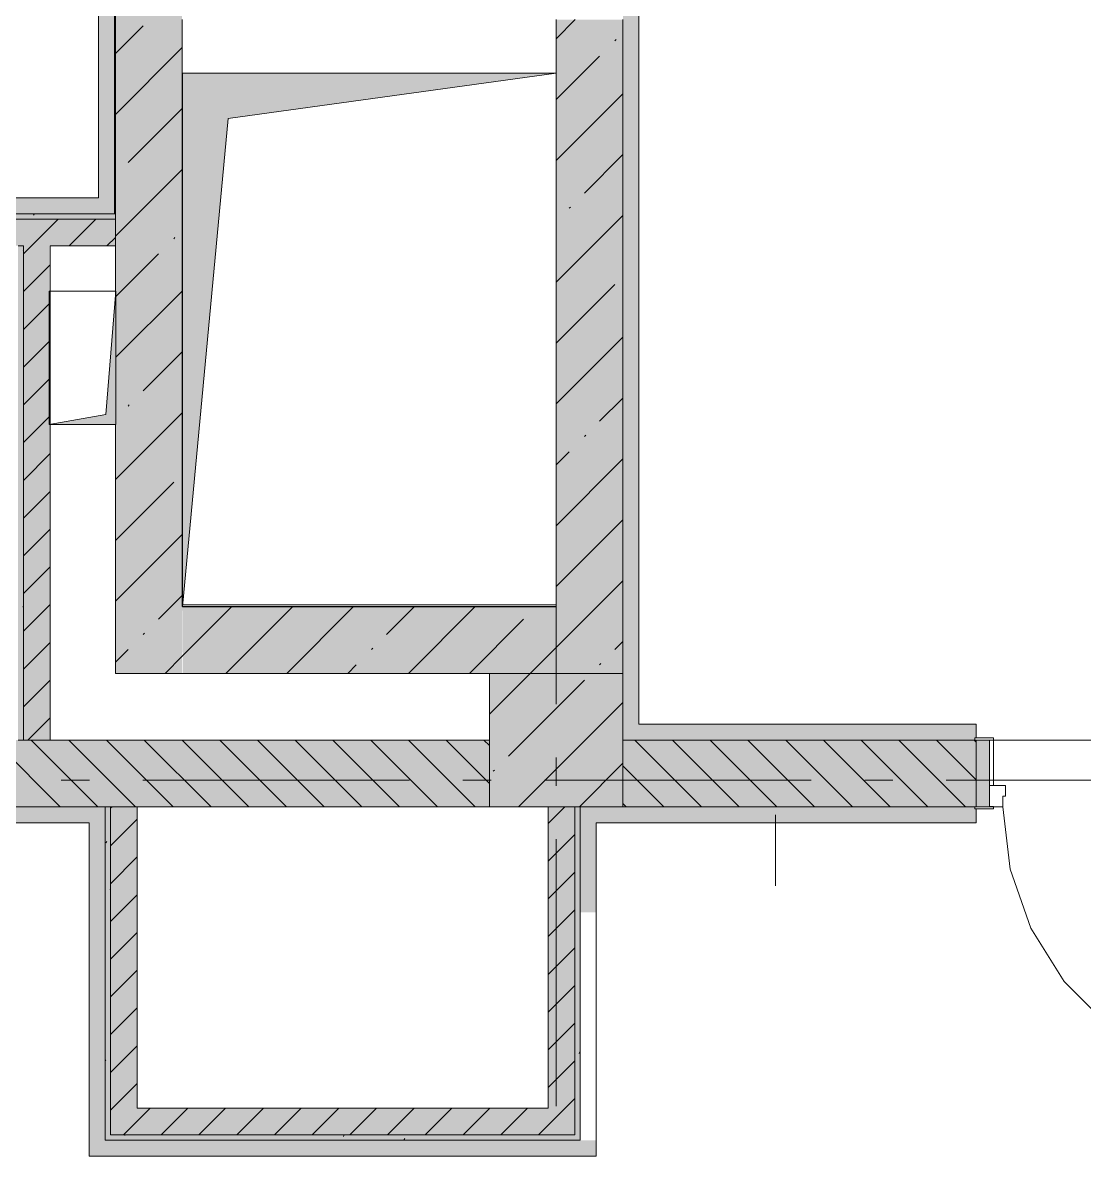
# Model space of a CAD drawing. Header units: millimetres. Extents: x -537608 to 253996, y -217170 to 186033.
# Drawn here: x -284761 to -280781, y -511 to 3738 of the extents above; entities that cross this region are included whole.
import ezdxf

# ---------------------------------------------------------------- set-up
doc = ezdxf.new("R2010")
doc.units = ezdxf.units.MM
doc.layers.add('2) окраска коммуникации', color=152, linetype='Continuous', lineweight=30)
doc.layers.add('PDF _Геометрия', color=7, linetype='Continuous')
doc.layers.add('PDF _Сплошная заливка', color=7, linetype='Continuous', true_color=0xffffff)

msp = doc.modelspace()

# ---------------------------------------------------------------- hatches: boundary and pattern name
at = {"layer": '2) окраска коммуникации'}
h = msp.add_hatch(dxfattribs=at)
h.set_pattern_fill('ANSI31', color=5, scale=222)
h.set_pattern_definition([(45, (-305519.1, -20669.7), (-498.404, 498.404), [])])
edge = h.paths.add_edge_path()
edge.add_spline(control_points=[(-290778.1295, 11066.7373), (-290387.3432, 10570.6496), (-289743.0728, 11066.7373), (-288919.2533, 10560.095), (-288105.994, 11182.8428), (-286954.7585, 10760.6403), (-286007.4205, 10940.029), (-285042.7478, 10616.4758), (-284130.9316, 11012.6635), (-281975.2536, 10728.4524), (-280376.2745, 10966.1654), (-279268.5104, 11271.0495), (-278118.4513, 10949.6411), (-276985.3065, 10882.0339), (-275953.6379, 10645.4087), (-275395.5218, 9715.8097), (-275395.5218, 8271.0495), (-275157.9741, 7191.9904), (-275614.614, 6955.3652), (-274802.8089, 5738.4356), (-275817.5649, 5129.9708), (-275327.2936, 3468.321), (-275716.2842, 2758.4446), (-275293.4682, 2171.0495), (-273991.1979, 1727.4348), (-273974.2852, 2606.3284), (-273078.3544, 3011.9716), (-273078.3544, 4702.1524), (-273720.5962, 5040.1884), (-273078.3544, 5733.1622), (-273720.5962, 6578.2529), (-273078.3544, 7271.2267), (-273805.1597, 8271.0495), (-273078.3544, 9012.1129), (-274291.2526, 9488.1178), (-274291.2526, 9164.2291), (-275005.9538, 9367.0507), (-275005.9538, 9971.0495), (-275073.6046, 10786.8019), (-275073.6046, 11271.0495), (-274668.0133, 12503.4462), (-274837.1388, 13297.8308), (-275344.5167, 13652.7686), (-276004.109, 13838.6884), (-276985.0411, 13838.6884), (-277813.7588, 13821.7866), (-278642.4766, 14041.51), (-279014.5545, 14768.2882), (-278845.4274, 16002.1196), (-278185.8367, 17021.0495), (-276443.2448, 17292.7757), (-275935.8653, 18408.2946), (-275682.1763, 19337.8936), (-275310.1, 19659.0285), (-275479.2255, 20622.4311), (-274684.3331, 20656.2347), (-273872.5265, 20842.1545), (-273940.1773, 22126.6913), (-274481.0718, 22725.7503), (-273331.0143, 24399.0292), (-274379.5972, 25075.1012), (-273331.0143, 26038.5045), (-274075.1701, 26985.0053), (-273078.3544, 28523.0692), (-273078.3544, 28523.0692), (-273345.9962, 29714.5377), (-274039.4124, 30880.7626), (-275206.3826, 30238.4942), (-276187.3147, 30745.5482), (-277354.2849, 30153.9852), (-279011.7204, 30982.1734), (-280026.4779, 30677.941), (-281278.0101, 29934.2611), (-280499.3584, 28301.0495), (-281142.0364, 27038.3862), (-279890.5042, 25838.3584), (-281260.4253, 24180.0495), (-280059.6297, 22745.3283), (-281159.2859, 21829.0495), (-280076.8792, 20222.5318), (-281092.8162, 18916.6266), (-280737.6526, 18003.9293), (-280923.6908, 17429.2674), (-281752.4085, 17141.9368), (-283156.155, 17665.8933), (-283714.2711, 17125.035), (-284813.5921, 17750.4023), (-285185.6684, 17108.1332), (-286132.7751, 17801.1077), (-287328.3544, 16388.2505), (-285898.1717, 14701.7611), (-286388.6369, 13644.8407), (-285779.7843, 13214.0495), (-286591.5893, 12701.0495), (-286591.5893, 11811.5525), (-287690.9088, 11727.0435), (-288012.2486, 12132.6867), (-288722.5774, 11760.8471), (-289229.9569, 12453.8216), (-289940.2857, 11963.6687), (-290684.4415, 11777.7489), (-290778.1295, 11066.7373)], knot_values=[0, 0, 0, 0, 1, 2, 3, 4, 5, 6, 7, 8, 9, 10, 11, 12, 13, 14, 15, 16, 17, 18, 19, 20, 21, 22, 23, 24, 25, 26, 27, 28, 29, 30, 31, 32, 33, 34, 35, 36, 37, 38, 39, 40, 41, 42, 43, 44, 45, 46, 47, 48, 49, 50, 51, 52, 53, 54, 55, 56, 57, 58, 59, 60, 61, 62, 63, 64, 65, 66, 67, 68, 69, 70, 71, 72, 73, 74, 75, 76, 77, 78, 79, 80, 81, 82, 83, 84, 85, 86, 87, 88, 89, 90, 91, 92, 93, 94, 95, 96, 97, 98, 99, 99, 99, 99], degree=3, periodic=0)
edge = h.paths.add_edge_path(flags=16)
edge.add_arc((-282974.1314, 12518.0171), 1274.5672, 125, 235, ccw=False)
edge.add_arc((-283038.6718, 14513.9725), 1162.0444, 125, 235, ccw=False)
edge.add_arc((-282295.8664, 15202.9232), 1433.6455, 59.4317392, 169.4317391, ccw=False)
edge.add_arc((-282677.7619, 14748.5093), 2021.4887, -53.3391216, 56.6608783, ccw=False)
edge.add_arc((-282413.8331, 12555.5506), 1102.6336, -78.7902966, 31.2097033, ccw=False)
edge.add_arc((-282952.3368, 12001.1084), 919.0678, 215, 325, ccw=False)
edge = h.paths.add_edge_path(flags=16)
edge.add_arc((-277532.2831, 20735.819), 1174.7616, 125, 235, ccw=False)
edge.add_arc((-276960.5272, 23476.9879), 2171.5877, 125, 235, ccw=False)
edge.add_arc((-277291.7326, 26561.6986), 1594.1487, 125, 235, ccw=False)
edge.add_arc((-277094.17, 27873.7201), 1111.9458, 70.3179919, 180.3179918, ccw=False)
edge.add_arc((-276872.3717, 27774.8819), 1155.9508, -27.5911346, 82.4088653, ccw=False)
edge.add_arc((-276749.5729, 25951.7436), 1572.0517, -55, 55, ccw=False)
edge.add_arc((-276903.4785, 23156.4449), 1840.3779, -55, 55, ccw=False)
edge.add_arc((-276968.849, 21036.3715), 1277.4016, -81.3467367, 28.6532632, ccw=False)
edge.add_arc((-277491.3785, 20273.9631), 872.5123, 215, 325, ccw=False)
at = {"layer": 'PDF _Сплошная заливка', "true_color": 0xff7d7d, "transparency": 33554559}
for points in [[(-282511.3541, 1049.3435), (-282451.3534, 1049.3435), (-282451.3534, 4998.9965), (-282511.3541, 4998.9965), (-282511.3541, 1299.3446)], [(-281197.3543, 1049.3435), (-281191.3519, 1049.3435), (-281191.3519, 1057.3438), (-281186.3527, 1057.3438), (-281186.3527, 1109.3442), (-282451.3534, 1109.3442), (-282451.3534, 1049.3435)], [(-282671.353, 403.8279), (-282611.3524, 403.8279), (-282611.3524, 799.3446), (-282671.353, 799.3446)], [(-282873.3109, -510.6572), (-282611.3524, -510.6572), (-282611.3524, -450.6565), (-284451.3533, -450.6565), (-284451.3533, -510.6572)]]:
    msp.add_hatch(color=11, dxfattribs=at).paths.add_polyline_path(points)
at = {"layer": 'PDF _Сплошная заливка', "transparency": 33554559}
for points in [[(-284413.345, 1299.3446), (-284163.344, 1299.3446), (-284163.344, 3998.9965), (-284413.345, 3998.9965), (-284413.345, 1678.1138)], [(-284413.345, 3001.4273), (-284413.345, 3021.4282), (-287413.345, 3021.4282), (-287413.345, 3001.4273), (-284549.2675, 3001.4273)], [(-284778.344, 2901.4268), (-284413.345, 2901.4268), (-284413.345, 3001.4273), (-287433.3438, 3001.4273), (-287433.3438, 2901.4268), (-286225.222, 2901.4268)], [(-284778.344, 1049.3435), (-284758.3431, 1049.3435), (-284758.3431, 2901.4268), (-284778.344, 2901.4268), (-284778.344, 1678.1138)], [(-284758.3431, 1049.3435), (-284658.3448, 1049.3435), (-284661.3547, 2901.4268), (-284758.3431, 2901.4268), (-284758.3431, 1678.1138)], [(-282761.353, 1299.3446), (-282761.353, 1549.3434), (-284163.344, 1549.3434), (-284161.3525, 1299.3446), (-282873.3109, 1299.3446)], [(-282791.3522, -430.6556), (-282791.3522, -330.6573), (-284431.3545, -330.6573), (-284431.3545, -430.6556), (-282873.3109, -430.6556)], [(-282691.354, -450.6565), (-282691.354, -430.6556), (-284451.3533, -430.6556), (-284451.3533, -450.6565), (-282791.3522, -450.6565)]]:
    msp.add_hatch(color=256, dxfattribs=at).paths.add_polyline_path(points)
at = {"layer": 'PDF _Сплошная заливка', "true_color": 0xe2e2e2, "transparency": 33554559}
for points in [[(-284161.3525, 1548.9968), (-283991.3531, 3378.9973), (-282761.353, 3548.9967), (-284161.3525, 3548.9967), (-284161.3525, 1678.1138)], [(-284411.3535, 2231.4274), (-284411.3535, 2731.4274), (-284448.8538, 2268.9276), (-284661.3547, 2231.4274), (-284549.2675, 2231.4274)]]:
    msp.add_hatch(color=254, dxfattribs=at).paths.add_polyline_path(points)
at = {"layer": 'PDF _Сплошная заливка', "true_color": 0x2254ff, "transparency": 33554559}
msp.add_hatch(color=160, dxfattribs=at).paths.add_polyline_path([(-284476.3535, 3021.4282), (-284476.3535, 3081.4267), (-287413.345, 3081.4267), (-287413.345, 3021.4282), (-284549.2675, 3021.4282)])
at = {"layer": 'PDF _Сплошная заливка', "transparency": 33554559}
h = msp.add_hatch(color=256, dxfattribs=at)
h.paths.add_polyline_path([(-277161.3528, 799.3446), (-277161.3528, 1049.3435), (-278473.3524, 1049.3435), (-278473.3524, 799.3446), (-277845.4411, 799.3446)], flags=0)
h.paths.add_polyline_path([(-279931.3525, 799.3446), (-279623.353, 799.3446), (-279623.353, 1049.3435), (-279936.3517, 1049.3435), (-279936.3517, 799.3446)], flags=0)
h.paths.add_polyline_path([(-282511.3541, 799.3446), (-281186.3527, 799.3446), (-281186.3527, 1049.3435), (-282511.3541, 1049.3435), (-282511.3541, 955.5931)], flags=0)
h.paths.add_polyline_path([(-284549.2675, 799.3446), (-283011.354, 799.3446), (-283011.354, 1049.3435), (-285713.3442, 1049.3435), (-285713.3442, 799.3446), (-285708.345, 799.3446)], flags=0)
h.paths.add_polyline_path([(-286863.3448, 799.3446), (-286863.3448, 1049.3435), (-287911.3535, 1049.3435), (-287911.3535, 799.3446), (-286868.3439, 799.3446)], flags=0)
h.paths.add_polyline_path([(-289186.3546, 799.3446), (-288411.3534, 799.3446), (-288411.3534, 1049.3435), (-289186.3546, 1049.3435)], flags=0)
h.paths.add_polyline_path([(-290851.3548, 799.3446), (-290336.3552, 799.3446), (-290336.3552, 1049.3435), (-290911.3555, 1049.3435), (-290911.3555, 799.3446)], flags=0)
at = {"layer": 'PDF _Сплошная заливка', "true_color": 0xff7d7d, "transparency": 33554559}
h = msp.add_hatch(color=11, dxfattribs=at)
h.paths.add_polyline_path([(-284511.354, 739.3439), (-284451.3533, 739.3439), (-284451.3533, 799.3446), (-285708.345, 799.0948), (-285708.345, 791.3442), (-285713.3442, 791.3442), (-285713.3442, 739.3439), (-284549.2675, 739.3439)], flags=0)
h.paths.add_polyline_path([(-286868.3439, 739.3439), (-286863.3448, 739.3439), (-286863.3448, 791.3442), (-286868.3439, 791.3442), (-286868.3439, 799.3446), (-289181.3554, 799.3446), (-289181.3554, 791.3442), (-289186.3546, 791.3442), (-289186.3546, 739.3439), (-287901.1786, 739.3439)], flags=0)
h.paths.add_polyline_path([(-290415.1124, 739.3439), (-290336.3552, 739.3439), (-290336.3552, 791.3442), (-290341.3544, 791.3442), (-290341.3544, 799.3446), (-290851.3548, 799.3446), (-290851.3548, 739.3439)], flags=0)
h = msp.add_hatch(color=11, dxfattribs=at)
h.paths.add_polyline_path([(-278468.3532, 739.3439), (-278263.3511, 739.3439), (-278263.3511, 799.3446), (-278468.3532, 797.915), (-278468.3532, 791.3442), (-278473.3524, 791.3442), (-278473.3524, 739.3439)], flags=0)
h.paths.add_polyline_path([(-279623.353, 739.3439), (-279623.353, 791.3442), (-279628.3521, 791.3442), (-279628.3521, 799.3446), (-279931.3525, 798.3865), (-279931.3525, 791.3442), (-279936.3517, 791.3442), (-279936.3517, 739.3439), (-279628.3521, 739.3439)], flags=0)
h.paths.add_polyline_path([(-281186.3527, 739.3439), (-281186.3527, 791.3442), (-281191.3519, 791.3442), (-281191.3519, 799.3446), (-282611.3524, 799.3446), (-282611.3524, 739.3439), (-281191.3519, 739.3439)], flags=0)

# ---------------------------------------------------------------- linework, layer by layer
at = {"layer": '2) окраска коммуникации'}
msp.add_open_spline([(-290778.1295, 11066.7373), (-290387.3432, 10570.6496), (-289743.0728, 11066.7373), (-288919.2533, 10560.095), (-288105.994, 11182.8428), (-286954.7585, 10760.6403), (-286007.4205, 10940.029), (-285042.7478, 10616.4758), (-284130.9316, 11012.6635), (-281975.2536, 10728.4524), (-280376.2745, 10966.1654), (-279268.5104, 11271.0495), (-278118.4513, 10949.6411), (-276985.3065, 10882.0339), (-275953.6379, 10645.4087), (-275395.5218, 9715.8097), (-275395.5218, 8271.0495), (-275157.9741, 7191.9904), (-275614.614, 6955.3652), (-274802.8089, 5738.4356), (-275817.5649, 5129.9708), (-275327.2936, 3468.321), (-275716.2842, 2758.4446), (-275293.4682, 2171.0495), (-273991.1979, 1727.4348), (-273974.2852, 2606.3284), (-273078.3544, 3011.9716), (-273078.3544, 4702.1524), (-273720.5962, 5040.1884), (-273078.3544, 5733.1622), (-273720.5962, 6578.2529), (-273078.3544, 7271.2267), (-273805.1597, 8271.0495), (-273078.3544, 9012.1129), (-274291.2526, 9488.1178), (-274291.2526, 9164.2291), (-275005.9538, 9367.0507), (-275005.9538, 9971.0495), (-275073.6046, 10786.8019), (-275073.6046, 11271.0495), (-274668.0133, 12503.4462), (-274837.1388, 13297.8308), (-275344.5167, 13652.7686), (-276004.109, 13838.6884), (-276985.0411, 13838.6884), (-277813.7588, 13821.7866), (-278642.4766, 14041.51), (-279014.5545, 14768.2882), (-278845.4274, 16002.1196), (-278185.8367, 17021.0495), (-276443.2448, 17292.7757), (-275935.8653, 18408.2946), (-275682.1763, 19337.8936), (-275310.1, 19659.0285), (-275479.2255, 20622.4311), (-274684.3331, 20656.2347), (-273872.5265, 20842.1545), (-273940.1773, 22126.6913), (-274481.0718, 22725.7503), (-273331.0143, 24399.0292), (-274379.5972, 25075.1012), (-273331.0143, 26038.5045), (-274075.1701, 26985.0053), (-273078.3544, 28523.0692), (-273078.3544, 28523.0692), (-273345.9962, 29714.5377), (-274039.4124, 30880.7626), (-275206.3826, 30238.4942), (-276187.3147, 30745.5482), (-277354.2849, 30153.9852), (-279011.7204, 30982.1734), (-280026.4779, 30677.941), (-281278.0101, 29934.2611), (-280499.3584, 28301.0495), (-281142.0364, 27038.3862), (-279890.5042, 25838.3584), (-281260.4253, 24180.0495), (-280059.6297, 22745.3283), (-281159.2859, 21829.0495), (-280076.8792, 20222.5318), (-281092.8162, 18916.6266), (-280737.6526, 18003.9293), (-280923.6908, 17429.2674), (-281752.4085, 17141.9368), (-283156.155, 17665.8933), (-283714.2711, 17125.035), (-284813.5921, 17750.4023), (-285185.6684, 17108.1332), (-286132.7751, 17801.1077), (-287328.3544, 16388.2505), (-285898.1717, 14701.7611), (-286388.6369, 13644.8407), (-285779.7843, 13214.0495), (-286591.5893, 12701.0495), (-286591.5893, 11811.5525), (-287690.9088, 11727.0435), (-288012.2486, 12132.6867), (-288722.5774, 11760.8471), (-289229.9569, 12453.8216), (-289940.2857, 11963.6687), (-290684.4415, 11777.7489), (-290778.1295, 11066.7373)], degree=3, dxfattribs=at)
at = {"layer": 'PDF _Геометрия', "lineweight": 9}
for p, q in [((-282451.3534, 1109.3442), (-282451.3534, 4938.998)), ((-284476.3535, 3998.9965), (-284476.3535, 3081.4267)), ((-284416.3527, 3021.4282), (-284416.3527, 3998.9965)), ((-284413.345, 3998.9965), (-284413.345, 3021.4282)), ((-284163.344, 1549.3434), (-284163.344, 3748.9976)), ((-282761.353, 3677.4678), (-282689.8232, 3748.9976)), ((-282761.353, 3748.9976), (-282761.353, 1549.3434)), ((-282511.3541, 3748.9976), (-282511.3541, 1299.3446)), ((-282511.3541, 1299.3446), (-282511.3541, 3748.9976)), ((-284413.345, 3622.1671), (-284309.1141, 3726.398)), ((-282541.349, 3669.3727), (-282536.6082, 3674.1136)), ((-284413.345, 3394.068), (-284163.344, 3644.0669)), ((-282761.353, 3449.3688), (-282598.3744, 3612.3474)), ((-282761.353, 3221.2698), (-282511.3541, 3471.2708)), ((-284366.1372, 3213.1747), (-284163.344, 3415.97)), ((-282655.3975, 3099.1262), (-282511.3541, 3243.1717)), ((-284413.345, 2937.8699), (-284163.344, 3187.8709)), ((-284476.3535, 3081.4267), (-287353.3443, 3081.4267)), ((-287413.345, 3021.4282), (-284476.3535, 3021.4282)), ((-284476.3535, 3021.4282), (-287413.345, 3021.4282)), ((-284476.3535, 3021.4282), (-284416.3527, 3021.4282)), ((-284413.345, 3021.4282), (-284476.3535, 3021.4282)), ((-284413.345, 3001.4273), (-284413.345, 3021.4282)), ((-282712.4228, 3042.1009), (-282707.682, 3046.8438)), ((-287413.345, 3001.4273), (-284413.345, 3001.4273)), ((-284728.0187, 2901.4268), (-284628.0205, 3001.4273)), ((-284586.5976, 2901.4268), (-284486.5972, 3001.4273)), ((-284413.345, 2901.4268), (-284413.345, 3001.4273)), ((-282761.353, 2765.0737), (-282511.3541, 3015.0727)), ((-284445.1765, 2901.4268), (-284413.345, 2933.2604)), ((-284195.0634, 2928.0524), (-284190.3227, 2932.7932)), ((-284758.3431, 2901.4268), (-284778.344, 2901.4268)), ((-284758.3431, 2871.1024), (-284728.0187, 2901.4268)), ((-284758.3431, 1049.3435), (-284758.3431, 2901.4268)), ((-284658.3448, 1049.3435), (-284658.3448, 2901.4268)), ((-284658.3448, 2901.4268), (-284413.345, 2901.4268)), ((-284413.345, 2901.4268), (-284413.345, 2706.8773)), ((-284411.3535, 2711.7623), (-284252.0888, 2871.0271)), ((-284758.3431, 2729.6813), (-284658.3448, 2829.6817)), ((-284411.3535, 2483.6632), (-284163.344, 2731.6728)), ((-282761.353, 2536.9747), (-282541.349, 2756.9786)), ((-284758.3431, 2588.2602), (-284658.3448, 2688.2606)), ((-282761.353, 2308.8756), (-282511.3541, 2558.8767)), ((-284758.3431, 2446.8391), (-284658.3448, 2546.8395)), ((-284309.1141, 2357.8058), (-284163.344, 2503.5738)), ((-284758.3431, 2305.418), (-284658.3448, 2405.4184)), ((-284366.1372, 2300.7805), (-284361.3965, 2305.5235)), ((-282598.3744, 2243.7574), (-282511.3541, 2330.7776)), ((-284758.3431, 2163.9968), (-284658.3448, 2263.9951)), ((-284413.345, 2025.4758), (-284163.344, 2275.4769)), ((-284413.345, 2231.4274), (-284413.345, 1299.3446)), ((-282655.3975, 2186.7321), (-282650.6566, 2191.4729)), ((-282761.353, 2080.7766), (-282712.4228, 2129.7068)), ((-284758.3431, 2022.5736), (-284658.3448, 2122.574)), ((-282761.353, 1852.6797), (-282511.3541, 2102.6786)), ((-284413.345, 1797.3768), (-284195.0634, 2015.6583)), ((-284758.3431, 1881.1525), (-284658.3448, 1981.1529)), ((-282761.353, 1624.5806), (-282511.3541, 1874.5795)), ((-284758.3431, 1739.7313), (-284658.3448, 1839.7318)), ((-284413.345, 1569.2798), (-284163.344, 1819.2787)), ((-284758.3431, 1598.3102), (-284658.3448, 1698.3107)), ((-282761.353, 1396.4815), (-282511.3541, 1646.4826)), ((-284252.0888, 1502.437), (-284163.344, 1591.1797)), ((-284758.3431, 1456.8891), (-284658.3448, 1556.8896)), ((-284163.344, 1363.0828), (-283977.0812, 1549.3434)), ((-282761.353, 1549.3434), (-284163.344, 1549.3434)), ((-283998.9831, 1299.3446), (-283748.9842, 1549.3434)), ((-283770.8841, 1299.3446), (-283520.8852, 1549.3434)), ((-283396.7178, 1445.4117), (-283292.7861, 1549.3434)), ((-283314.6881, 1299.3446), (-283064.6871, 1549.3434)), ((-283086.589, 1299.3446), (-282883.4965, 1502.437)), ((-284309.1141, 1445.4117), (-284304.3711, 1450.1526)), ((-284758.3431, 1315.468), (-284658.3448, 1415.4684)), ((-282541.349, 1388.3864), (-282511.3541, 1418.3835)), ((-284413.345, 1341.1807), (-284366.1372, 1388.3864)), ((-284227.0822, 1299.3446), (-284163.344, 1363.0828)), ((-283453.7431, 1388.3864), (-283449.0023, 1393.1294)), ((-282858.49, 1299.3446), (-282761.353, 1396.4815)), ((-283542.7872, 1299.3446), (-283510.7684, 1331.3611)), ((-282598.3744, 1331.3611), (-282593.6314, 1336.1041)), ((-284413.345, 1299.3446), (-284163.344, 1299.3446)), ((-284163.344, 1299.3446), (-283011.354, 1299.3446)), ((-283011.354, 1146.4805), (-282858.49, 1299.3446)), ((-282511.3541, 1299.3446), (-283011.354, 1299.3446)), ((-283011.354, 1299.3446), (-283011.354, 799.3446)), ((-282511.3541, 799.3446), (-282511.3541, 1299.3446)), ((-284758.3431, 1174.0469), (-284658.3448, 1274.0452)), ((-282940.5218, 989.2136), (-282655.3975, 1274.338)), ((-282902.294, 799.3446), (-282511.3541, 1190.2845)), ((-284741.6254, 1049.3435), (-284658.3448, 1132.6241)), ((-281186.3527, 1109.3442), (-282451.3534, 1109.3442)), ((-281186.3527, 1057.3438), (-281186.3527, 1109.3442)), ((-284620.7865, 799.3446), (-284870.7876, 1049.3435)), ((-284778.344, 1049.3435), (-284758.3431, 1049.3435)), ((-284758.3431, 1049.3435), (-284658.3448, 1049.3435)), ((-284479.3654, 799.3446), (-284729.3665, 1049.3435)), ((-283011.354, 1049.3435), (-284658.3448, 1049.3435)), ((-284337.9443, 799.3446), (-284587.9432, 1049.3435)), ((-284196.5231, 799.3446), (-284446.5221, 1049.3435)), ((-284055.102, 799.3446), (-284305.101, 1049.3435)), ((-283913.6809, 799.3446), (-284163.6799, 1049.3435)), ((-283772.2576, 799.3446), (-284022.2588, 1049.3435)), ((-283630.8365, 799.3446), (-283880.8376, 1049.3435)), ((-283489.4154, 799.3446), (-283739.4165, 1049.3435)), ((-283347.9943, 799.3446), (-283597.9954, 1049.3435)), ((-283206.5732, 799.3446), (-283456.5721, 1049.3435)), ((-283065.1521, 799.3446), (-283315.151, 1049.3435)), ((-283011.354, 886.9677), (-283173.7299, 1049.3435)), ((-283011.354, 1028.3888), (-283032.3088, 1049.3435)), ((-282451.3534, 1049.3435), (-282511.3541, 1049.3435)), ((-282511.3541, 1049.3435), (-282451.3534, 1049.3435)), ((-282216.6232, 799.3446), (-282466.6243, 1049.3435)), ((-281191.3519, 1049.3435), (-282451.3534, 1049.3435)), ((-282451.3534, 1049.3435), (-281191.3519, 1049.3435)), ((-282075.2021, 799.3446), (-282325.201, 1049.3435)), ((-281933.781, 799.3446), (-282183.7799, 1049.3435)), ((-281792.3599, 799.3446), (-282042.3588, 1049.3435)), ((-281650.9366, 799.3446), (-281900.9376, 1049.3435)), ((-281509.5155, 799.3446), (-281759.5165, 1049.3435)), ((-281368.0944, 799.3446), (-281618.0954, 1049.3435)), ((-281226.6733, 799.3446), (-281476.6743, 1049.3435)), ((-281186.3527, 900.4451), (-281335.2532, 1049.3435)), ((-281186.3527, 1041.8663), (-281193.8299, 1049.3435)), ((-281121.3529, 1057.3438), (-281191.3519, 1057.3438)), ((-281191.3519, 1057.3438), (-281191.3519, 1049.3435)), ((-281191.3519, 1049.3435), (-281121.3529, 1049.3435)), ((-281136.3525, 1049.3435), (-281186.3527, 1049.3435)), ((-281186.3527, 1049.3435), (-281186.3527, 799.3446)), ((-281136.3525, 799.3446), (-281136.3525, 1049.3435)), ((-281121.3529, 1049.3435), (-281136.3525, 1049.3435)), ((-281136.3525, 1049.3435), (-281136.3525, 879.344)), ((-281121.3529, 1049.3435), (-281121.3529, 1057.3438)), ((-281121.3529, 879.344), (-281121.3529, 1049.3435)), ((-282997.5471, 932.1905), (-282992.8042, 936.9312)), ((-282674.1949, 799.3446), (-282511.3541, 962.1854)), ((-282358.0443, 799.3446), (-282511.3541, 952.6522)), ((-281076.3518, 879.344), (-281136.3525, 879.344)), ((-281136.3525, 879.344), (-281136.3525, 799.3446)), ((-281136.3525, 879.344), (-281121.3529, 879.344)), ((-281076.3518, 839.3443), (-281076.3518, 879.344)), ((-282499.4655, 799.3446), (-282511.3541, 811.231)), ((-281086.3523, 799.3446), (-281086.3523, 839.3443)), ((-281086.3523, 839.3443), (-281076.3518, 839.3443)), ((-284451.3533, 799.3446), (-285708.345, 799.3446)), ((-285708.345, 799.3446), (-284451.3533, 799.3446)), ((-284451.3533, -330.6573), (-284451.3533, 799.3446)), ((-284451.3533, 799.3446), (-284451.3533, 739.3439)), ((-284431.3545, 799.3446), (-284451.3533, 799.3446)), ((-284431.3545, 793.9299), (-284425.9398, 799.3446)), ((-284331.3541, 799.3446), (-284431.3545, 799.3446)), ((-284431.3545, 799.3446), (-284431.3545, -330.6573)), ((-284331.3541, -330.6573), (-284331.3541, 799.3446)), ((-284331.3541, 799.3446), (-283011.354, 799.3446)), ((-283011.354, 799.3446), (-282511.3541, 799.3446)), ((-282791.3522, 736.8744), (-282728.8821, 799.3446)), ((-282791.3522, 799.3446), (-282791.3522, -330.6573)), ((-282691.354, -430.6556), (-282691.354, 799.3446)), ((-282671.353, -450.6565), (-282671.353, 799.3446)), ((-282671.353, 799.3446), (-282671.353, -450.6565)), ((-282511.3541, 799.3446), (-281191.3519, 799.3446)), ((-281191.3519, 799.3446), (-282511.3541, 799.3446)), ((-281939.6887, 769.3432), (-281939.6887, 503.1949)), ((-281121.3529, 799.3446), (-281191.3519, 799.3446)), ((-281191.3519, 799.3446), (-281191.3519, 791.3442)), ((-281191.3519, 791.3442), (-281121.3529, 791.3442)), ((-281186.3527, 799.3446), (-281136.3525, 799.3446)), ((-281186.3527, 739.3439), (-281186.3527, 791.3442)), ((-281121.3529, 800.3435), (-281136.3525, 800.3435)), ((-281136.3525, 800.3435), (-281136.3525, 799.3446)), ((-281136.3525, 799.3446), (-281086.3523, 799.3446)), ((-281136.3525, 799.3446), (-281121.3529, 799.3446)), ((-281121.3529, 799.3446), (-281121.3529, 800.3435)), ((-281121.3529, 791.3442), (-281121.3529, 799.3446)), ((-281086.3523, 799.3446), (-281060.0281, 565.6973)), ((-285713.3442, 739.3439), (-284511.354, 739.3439)), ((-284511.354, 739.3439), (-284511.354, -510.6572)), ((-284451.3533, 739.3439), (-284451.3533, -450.6565)), ((-284431.3545, 652.5087), (-284331.3541, 752.5092)), ((-282611.3524, -450.6565), (-282611.3524, 739.3439)), ((-282611.3524, 739.3439), (-281186.3527, 739.3439)), ((-282791.3522, 595.4511), (-282691.354, 695.4516)), ((-284431.3545, 511.0876), (-284331.3541, 611.088)), ((-282791.3522, 454.03), (-282691.354, 554.0305)), ((-281060.0281, 565.6973), (-280982.371, 343.7665)), ((-284431.3545, 369.6665), (-284331.3541, 469.6648)), ((-282791.3522, 312.6089), (-282691.354, 412.6093)), ((-280982.371, 343.7665), (-280857.2758, 144.6806)), ((-284431.3545, 228.2432), (-284331.3541, 328.2437)), ((-282791.3522, 171.1878), (-282691.354, 271.1882)), ((-284431.3545, 86.8221), (-284331.3541, 186.8225)), ((-282791.3522, 29.7667), (-282691.354, 129.7671)), ((-280857.2758, 144.6806), (-280691.0161, -21.5791)), ((-284431.3545, -54.599), (-284331.3541, 45.4014)), ((-282791.3522, -111.6545), (-282691.354, -11.654)), ((-284431.3545, -196.0201), (-284331.3541, -96.0197)), ((-282791.3522, -253.0756), (-282691.354, -153.0751)), ((-284424.5684, -330.6573), (-284331.3541, -237.4408)), ((-282791.3522, -394.4967), (-282691.354, -294.4984)), ((-284451.3533, -430.6556), (-284451.3533, -330.6573)), ((-284431.3545, -337.4412), (-284424.5684, -330.6573)), ((-284431.3545, -330.6573), (-284431.3545, -430.6556)), ((-284383.1477, -430.6556), (-284283.1473, -330.6573)), ((-282791.3522, -330.6573), (-284331.3541, -330.6573)), ((-284241.7266, -430.6556), (-284141.7262, -330.6573)), ((-284100.3033, -430.6556), (-284000.3051, -330.6573)), ((-283958.8822, -430.6556), (-283858.884, -330.6573)), ((-283817.4611, -430.6556), (-283717.4607, -330.6573)), ((-283676.04, -430.6556), (-283576.0396, -330.6573)), ((-283534.6189, -430.6556), (-283434.6185, -330.6573)), ((-283393.1977, -430.6556), (-283293.1973, -330.6573)), ((-283251.7766, -430.6556), (-283151.7762, -330.6573)), ((-283110.3555, -430.6556), (-283010.3551, -330.6573)), ((-282968.9322, -430.6556), (-282868.934, -330.6573)), ((-282827.5111, -430.6556), (-282791.3522, -394.4967)), ((-284451.3533, -450.6565), (-284451.3533, -430.6556)), ((-282791.3522, -450.6565), (-284451.3533, -450.6565)), ((-284451.3533, -450.6565), (-282671.353, -450.6565)), ((-284431.3545, -430.6556), (-282791.3522, -430.6556)), ((-282791.3522, -430.6556), (-282691.354, -430.6556)), ((-282691.354, -450.6565), (-282791.3522, -450.6565)), ((-282671.353, -450.6565), (-282691.354, -450.6565)), ((-282611.3524, -510.6572), (-282611.3524, -450.6565)), ((-284511.354, -510.6572), (-284451.3533, -510.6572)), ((-284451.3533, -510.6572), (-282611.3524, -510.6572))]:
    msp.add_line(p, q, dxfattribs=at)
at = {"layer": 'PDF _Геометрия', "color": 9, "lineweight": 9, "true_color": 0xc0c0c0}
for p, q in [((-284415.343, 3021.4282), (-284415.343, 3982.9979)), ((-282761.353, 1556.0714), (-284161.3525, 1556.0714)), ((-280001.3515, 1049.3435), (-281121.3529, 1049.3435)), ((-281121.3529, 1049.3435), (-280001.3515, 1049.3435))]:
    msp.add_line(p, q, dxfattribs=at)
at = {"layer": 'PDF _Геометрия', "color": 253, "lineweight": 9, "true_color": 0xaaaaaa}
for p, q in [((-282761.353, 3689.2575), (-282761.353, 2689.2575)), ((-282761.353, 3548.9967), (-284161.3525, 3548.9967)), ((-284161.3525, 3548.9967), (-284161.3525, 1548.9968)), ((-282761.353, 3548.9967), (-283991.3531, 3378.9973)), ((-282761.353, 1548.9968), (-282761.353, 3548.9967)), ((-283991.3531, 3378.9973), (-284161.3525, 1548.9968)), ((-284411.3535, 2731.4274), (-284661.3547, 2731.4274)), ((-284661.3547, 2731.4274), (-284661.3547, 2231.4274)), ((-284448.8538, 2268.9276), (-284411.3535, 2731.4274)), ((-284411.3535, 2231.4274), (-284411.3535, 2731.4274)), ((-282761.353, 2489.2588), (-282761.353, 2383.4238)), ((-284661.3547, 2231.4274), (-284448.8538, 2268.9276)), ((-284661.3547, 2231.4274), (-284411.3535, 2231.4274)), ((-282761.353, 2183.4251), (-282761.353, 1183.4251)), ((-284161.3525, 1548.9968), (-282761.353, 1548.9968)), ((-282761.353, 983.4243), (-282761.353, 877.5915)), ((-284510.6177, 899.3449), (-284616.4504, 899.3449)), ((-283310.6169, 899.3449), (-284310.6168, 899.3449)), ((-283004.7833, 899.3449), (-283110.616, 899.3449)), ((-281804.7824, 899.3449), (-282804.7824, 899.3449)), ((-281498.9488, 899.3449), (-281604.7837, 899.3449)), ((-280298.9501, 899.3449), (-281298.9501, 899.3449)), ((-282761.353, 677.5907), (-282761.353, -322.4093))]:
    msp.add_line(p, q, dxfattribs=at)
at = {"layer": 'PDF _Геометрия', "color": 8, "lineweight": 9, "true_color": 0x787878}
for p, q in [((-284718.4531, 3016.4398), (-284721.3338, 3021.4282)), ((-284758.3431, 2882.3323), (-284758.9955, 2883.4583)), ((-284758.3431, 1550.2843), (-284760.0224, 1547.3778)), ((-282671.353, 694.6593), (-282671.8826, 693.7422)), ((-284445.5532, 669.6549), (-284448.9054, 663.8484)), ((-284431.3545, 487.1661), (-284433.2878, 490.5183)), ((-282672.1776, -119.5687), (-282675.5298, -125.3752)), ((-284449.2004, -149.4625), (-284451.3533, -153.1914)), ((-284376.9128, -430.6556), (-284378.1766, -432.8451)), ((-283555.7071, -430.6857), (-283559.0592, -436.4943)), ((-283420.6307, -450.6565), (-283420.9343, -450.129)), ((-283328.9299, -444.2988), (-283332.2821, -450.1053))]:
    msp.add_line(p, q, dxfattribs=at)
at = {"layer": 'PDF _Сплошная заливка', "color": 160, "lineweight": 35, "true_color": 0x2254ff, "transparency": 33554559}
msp.add_solid([(-284416.3527, 3021.4282), (-284416.3527, 3998.9965), (-284476.3535, 3021.4282), (-284476.3535, 3998.9965)], dxfattribs=at)
at = {"layer": 'PDF _Сплошная заливка', "lineweight": 35, "transparency": 33554559}
for points in [[(-282511.3541, 1299.3446), (-282511.3541, 3748.9976), (-282761.353, 1299.3446), (-282761.353, 3748.9976)], [(-283011.354, 799.3446), (-282511.3541, 799.3446), (-283011.354, 1299.3446), (-282511.3541, 1299.3446)], [(-284431.3545, -430.6556), (-284431.3545, 799.3446), (-284451.3533, -430.6556), (-284451.3533, 799.3446)], [(-284331.3541, -330.6573), (-284331.3541, 799.3446), (-284431.3545, -330.6573), (-284431.3545, 799.3446)], [(-282691.354, -430.6556), (-282691.354, 799.3446), (-282791.3522, -430.6556), (-282791.3522, 799.3446)], [(-282671.353, -450.6565), (-282671.353, 799.3446), (-282691.354, -450.6565), (-282691.354, 799.3446)]]:
    msp.add_solid(points, dxfattribs=at)
at = {"layer": 'PDF _Сплошная заливка', "color": 7, "lineweight": 35, "true_color": 0xf4f4f4, "transparency": 33554559}
msp.add_solid([(-281186.3527, 799.3446), (-281136.3525, 799.3446), (-281186.3527, 1049.3435), (-281136.3525, 1049.3435)], dxfattribs=at)
at = {"layer": 'PDF _Сплошная заливка', "color": 11, "lineweight": 35, "true_color": 0xff7d7d, "transparency": 33554559}
msp.add_solid([(-284451.3533, -510.6572), (-284451.3533, 739.3439), (-284511.354, -510.6572), (-284511.354, 739.3439)], dxfattribs=at)

doc.saveas('drawing.dxf')
